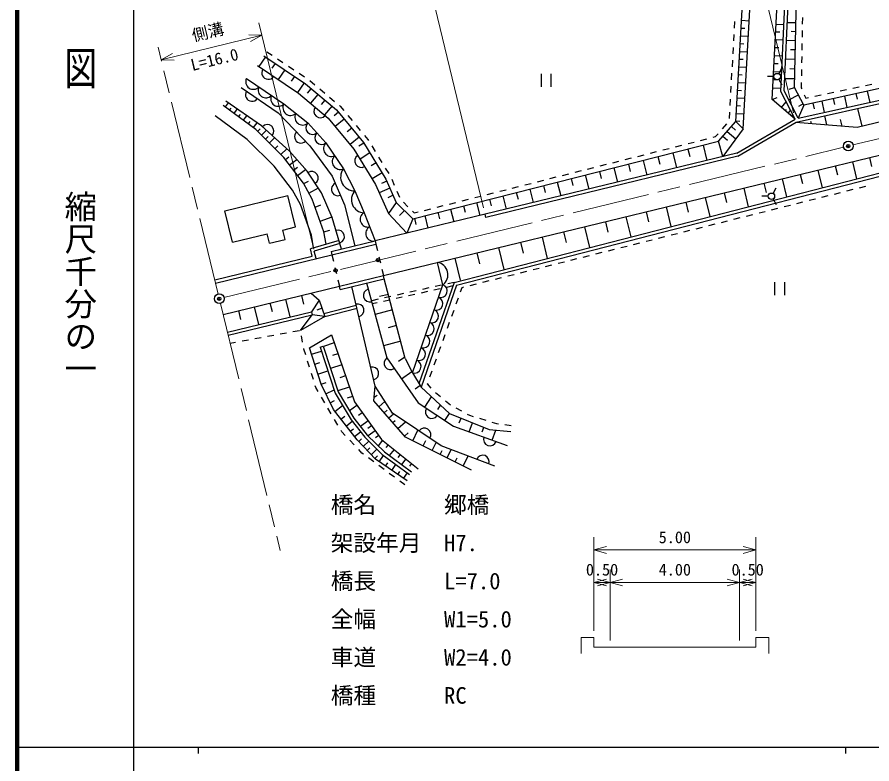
# Model space of a CAD drawing. Units: millimetres, scale not verified, with parts at other scales. Extents: x 40000 to 680000, y 20000 to 380000.
# Drawn here: x 40000 to 172068, y 202409 to 317776 of the extents above; entities that cross this region are included whole.
import ezdxf
from ezdxf.enums import TextEntityAlignment as Align

# ---------------------------------------------------------------- set-up
doc = ezdxf.new("R2010")
doc.units = ezdxf.units.MM
doc.header["$LTSCALE"] = 1000
doc.header["$PDMODE"] = 32
doc.header["$PDSIZE"] = 500
doc.linetypes.add('CHAIN', pattern=[18.5, 12, -1.5, 3.5, -1.5])
for name, color, linetype, lineweight in [('S-BGD', 7, 'Continuous', 25), ('S-BMK', 2, 'CHAIN', 13), ('S-BMK-SRVR', 3, 'Continuous', 25), ('S-STR-HTXT', 7, 'Continuous', 13), ('S-STR-STR1', 1, 'Continuous', 25), ('S-TTL', 2, 'Continuous', 140), ('S-TTL-BAND', 7, 'Continuous', 25)]:
    doc.layers.add(name, color=color, linetype=linetype, lineweight=lineweight)
doc.layers.add('S-OTRS', color=6, linetype='Continuous')
doc.styles.add('@ＭＳ ゴシック', font='')
doc.styles.add('ＭＳ ゴシック', font='')
doc.styles.get('@ＭＳ ゴシック').set_extended_font_data('@MS Gothic')
doc.styles.get('ＭＳ ゴシック').set_extended_font_data('MS Gothic')

msp = doc.modelspace()

# ---------------------------------------------------------------- linework, layer by layer
at = {"layer": 'S-BGD'}
for p, q in [((151039, 301656), (152645, 330502)), ((152176, 300499), (153843, 330435)), ((156675, 305042), (157994, 330075)), ((158012, 306273), (159071, 329933)), ((158518, 306383), (159570, 329911)), ((160096, 306918), (160614, 329939)), ((150841, 316090), (150896, 317089)), ((151909, 317277), (153107, 317211)), ((161334, 317688), (161316, 316688)), ((151842, 316079), (152441, 316046)), ((157290, 316708), (158476, 316645)), ((160320, 316874), (158988, 316904)), ((161299, 315688), (161281, 314689)), ((150730, 314094), (150785, 315092)), ((151775, 314881), (152973, 314814)), ((157227, 315511), (157829, 315480)), ((160289, 315512), (159593, 315528)), ((150619, 312097), (150674, 313095)), ((151708, 313683), (152307, 313650)), ((157099, 313091), (157712, 313058)), ((157163, 314306), (158369, 314242)), ((160258, 314119), (158865, 314150)), ((161263, 313689), (161246, 312689)), ((78144, 311770), (84576, 307454)), ((78590, 312434), (79420, 311877)), ((151642, 312485), (152840, 312418)), ((157035, 311866), (158260, 311801)), ((160226, 312695), (159498, 312711)), ((161228, 311689), (161210, 310689)), ((201619, 312991), (161555, 304187)), ((78371, 311618), (77368, 310123)), ((79865, 310615), (79364, 309868)), ((80251, 311320), (81081, 310763)), ((150507, 310100), (150563, 311098)), ((151575, 311287), (152174, 311253)), ((156970, 310631), (157592, 310598)), ((160193, 311238), (158736, 311271)), ((160381, 301557), (201520, 310687)), ((160701, 302140), (201437, 311181)), ((77141, 310275), (83496, 306012)), ((81360, 309612), (80357, 308117)), ((81911, 310206), (82742, 309649)), ((83572, 309092), (84403, 308534)), ((150396, 308103), (150452, 309101)), ((151508, 310089), (152706, 310022)), ((156904, 309387), (158149, 309321)), ((157672, 309020), (158172, 309886)), ((160160, 309748), (159398, 309765)), ((161193, 309689), (161175, 308690)), ((75436, 308314), (81224, 304377)), ((82855, 308609), (82354, 307862)), ((85220, 307960), (85988, 307319)), ((120949, 308993), (120949, 306993)), ((122449, 308993), (122449, 306993)), ((151442, 308890), (152041, 308857)), ((156922, 308587), (155922, 308587)), ((156838, 308132), (157470, 308099)), ((157672, 308154), (158172, 307288)), ((160125, 308224), (158602, 308258)), ((74641, 306895), (80342, 302989)), ((84350, 307606), (83347, 306112)), ((84576, 307454), (89367, 303458)), ((84865, 306042), (85427, 306717)), ((86755, 306678), (87523, 306038)), ((150285, 306106), (150341, 307104)), ((151308, 306494), (151907, 306461)), ((151375, 307692), (152573, 307626)), ((156771, 306868), (158036, 306801)), ((159307, 306650), (160096, 306918)), ((161555, 304187), (160096, 306918)), ((161158, 307690), (161143, 306874)), ((161143, 306874), (161218, 306706)), ((167152, 306362), (168131, 306568)), ((169109, 306774), (170088, 306981)), ((169768, 300749), (196006, 307116)), ((171066, 307187), (172045, 307393)), ((83496, 306012), (88085, 302183)), ((85361, 304455), (86505, 305827)), ((88291, 305397), (89059, 304756)), ((150174, 304109), (150229, 305107)), ((151241, 305296), (152440, 305229)), ((156675, 305042), (157440, 305342)), ((160196, 302028), (158012, 306273)), ((160701, 302140), (158518, 306383)), ((159228, 305002), (160712, 305765)), ((161623, 305791), (161864, 305247)), ((161864, 305247), (162260, 305330)), ((163238, 305536), (164217, 305743)), ((165195, 305949), (166174, 306155)), ((166072, 305180), (166266, 304297)), ((167834, 305567), (168220, 303809)), ((169592, 305953), (169785, 305074)), ((171346, 306338), (171730, 304588)), ((76873, 300389), (71818, 304141)), ((72602, 304543), (72153, 303892)), ((77755, 300984), (72259, 304780)), ((81224, 304377), (84926, 301416)), ((87011, 304251), (87583, 304937)), ((88661, 304047), (87508, 302665)), ((89827, 304116), (89936, 304024)), ((89936, 304024), (90482, 303363)), ((151175, 304098), (151774, 304064)), ((160196, 302028), (156675, 305042)), ((158108, 303815), (158838, 304668)), ((161555, 304187), (160701, 302140)), ((161464, 304358), (160706, 303953)), ((162931, 304489), (163125, 303607)), ((164307, 304792), (164695, 303026)), ((75565, 298869), (70626, 302535)), ((72835, 303387), (73088, 303727)), ((73516, 302881), (74022, 303562)), ((74222, 302357), (74493, 302722)), ((74952, 301815), (75494, 302545)), ((80342, 302989), (85250, 297870)), ((89672, 303088), (88978, 302515)), ((89367, 303458), (93519, 298424)), ((91118, 302592), (91755, 301820)), ((150063, 302112), (150118, 303111)), ((151108, 302900), (152306, 302833)), ((158713, 303297), (158897, 303512)), ((159143, 302929), (159511, 303359)), ((159449, 302668), (159541, 302776)), ((159665, 302482), (159851, 302699)), ((164735, 302523), (165044, 301135)), ((170559, 300941), (169897, 303669)), ((75709, 301253), (75999, 301645)), ((76491, 300672), (77073, 301455)), ((84926, 301416), (87719, 298354)), ((88085, 302183), (92050, 297376)), ((90552, 302021), (89163, 300876)), ((96604, 277850), (197185, 302257)), ((107520, 276798), (203571, 301484)), ((148359, 298593), (151039, 301656)), ((148976, 300513), (149634, 301266)), ((151039, 301656), (152176, 300499)), ((151043, 301733), (151642, 301699)), ((151186, 296754), (160196, 302028)), ((151375, 296286), (160381, 301557)), ((160319, 301521), (169768, 300749)), ((162603, 301680), (162681, 301328)), ((167176, 301978), (167406, 300942)), ((81221, 296068), (76873, 300389)), ((77146, 300118), (77560, 300535)), ((77752, 299516), (78523, 300291)), ((82083, 297078), (77755, 300984)), ((91697, 300632), (91003, 300060)), ((92391, 301049), (93027, 300277)), ((107904, 276380), (203618, 300980)), ((152176, 300499), (149051, 296237)), ((149699, 300125), (151041, 298950)), ((150369, 300891), (151007, 300332)), ((79715, 294744), (75565, 298869)), ((78358, 298913), (78773, 299330)), ((78964, 298310), (79793, 299144)), ((92843, 299244), (91454, 298098)), ((93663, 299506), (94172, 298890)), ((94172, 298890), (94277, 298718)), ((101121, 286633), (148359, 298593)), ((145596, 298719), (146565, 298965)), ((147535, 299210), (147921, 299308)), ((147921, 299308), (148317, 299761)), ((149051, 296237), (148359, 298593)), ((149029, 299359), (149733, 298743)), ((79841, 297440), (80298, 297900)), ((80761, 296525), (81676, 297445)), ((85250, 297870), (88681, 293225)), ((87719, 298354), (90411, 294349)), ((92050, 297376), (95390, 291918)), ((93583, 298319), (92815, 297850)), ((93519, 298424), (96987, 292756)), ((94799, 297865), (95321, 297012)), ((139780, 297246), (140749, 297492)), ((141718, 297737), (142688, 297983)), ((143630, 297396), (143928, 296218)), ((143657, 298228), (144627, 298474)), ((145985, 297992), (146581, 295637)), ((84251, 292118), (81221, 296068)), ((81459, 295757), (81992, 296167)), ((84828, 293964), (82083, 297078)), ((94522, 296784), (92987, 295845)), ((95843, 296159), (96365, 295306)), ((151186, 296754), (112314, 287322)), ((151375, 296286), (112432, 286836)), ((133963, 295774), (134932, 296019)), ((135902, 296265), (136871, 296510)), ((137841, 296755), (138810, 297001)), ((138989, 296221), (139282, 295067)), ((141298, 296806), (141883, 294497)), ((171683, 296069), (172008, 294717)), ((82567, 291027), (79715, 294744)), ((82088, 294938), (83211, 295799)), ((82717, 294118), (83334, 294591)), ((95462, 295249), (94694, 294779)), ((128147, 294301), (129116, 294546)), ((130085, 294792), (131055, 295037)), ((132024, 295283), (132994, 295528)), ((134441, 295069), (134727, 293938)), ((136704, 295642), (137277, 293379)), ((166416, 294791), (166749, 293408)), ((169070, 295435), (169709, 292781)), ((83346, 293298), (84580, 294245)), ((87045, 290639), (84828, 293964)), ((88681, 293225), (90581, 288791)), ((90411, 294349), (92194, 290950)), ((96401, 293713), (94866, 292774)), ((96887, 294453), (97409, 293600)), ((124269, 293319), (125238, 293565)), ((126208, 293810), (127177, 294055)), ((127785, 293384), (128336, 291210)), ((129982, 293940), (130262, 292831)), ((132200, 294502), (132762, 292284)), ((160982, 293472), (161323, 292057)), ((163721, 294137), (164376, 291411)), ((85594, 289632), (84251, 292118)), ((84286, 292054), (85021, 292451)), ((95390, 291918), (97372, 287438)), ((97122, 292451), (96299, 292087)), ((96987, 292756), (98588, 289137)), ((97878, 292720), (98283, 291805)), ((118453, 291846), (119422, 292092)), ((120391, 292337), (121361, 292583)), ((122330, 292828), (123300, 293074)), ((123458, 292289), (123998, 290157)), ((125611, 292834), (125886, 291746)), ((155379, 292099), (155724, 290664)), ((158205, 292779), (158875, 289997)), ((83764, 288812), (82567, 291027)), ((85081, 290582), (86552, 291377)), ((88681, 286839), (87045, 290639)), ((92194, 290950), (93607, 287552)), ((97611, 291346), (95965, 290618)), ((98687, 290891), (99092, 289976)), ((112636, 290374), (113605, 290619)), ((114575, 290865), (115544, 291110)), ((116514, 291356), (117483, 291601)), ((117127, 290685), (117391, 289641)), ((119216, 291214), (119745, 289125)), ((121326, 291749), (121596, 290683)), ((149263, 290628), (149622, 289148)), ((152263, 291356), (152962, 288477)), ((156793, 290534), (157293, 291400)), ((166272, 290443), (167242, 290686)), ((168212, 290929), (169182, 291172)), ((170152, 291416), (171122, 291659)), ((72111, 287856), (81829, 290214)), ((83008, 285356), (81829, 290214)), ((87413, 284608), (85594, 289632)), ((98100, 290242), (97277, 289878)), ((108758, 289392), (109728, 289637)), ((110697, 289883), (111667, 290128)), ((113010, 289643), (113269, 288619)), ((115058, 290162), (115576, 288113)), ((146303, 289910), (147021, 286950)), ((156043, 290101), (155043, 290101)), ((156793, 289668), (157293, 288802)), ((162392, 289470), (163362, 289713)), ((164332, 289956), (165302, 290199)), ((85470, 284102), (83764, 288812)), ((86027, 288436), (86942, 288768)), ((90581, 288791), (92194, 282440)), ((98588, 289137), (97372, 287438)), ((101121, 286633), (98588, 289137)), ((99677, 289186), (100388, 288483)), ((102942, 287919), (103911, 288165)), ((104881, 288410), (105850, 288656)), ((106820, 288901), (107789, 289146)), ((106986, 288118), (107485, 286150)), ((108974, 288621), (109228, 287617)), ((110982, 289130), (111490, 287122)), ((140261, 288444), (140999, 285402)), ((143302, 289182), (143671, 287661)), ((156573, 288010), (157543, 288253)), ((158513, 288496), (159483, 288740)), ((160452, 288983), (161422, 289226)), ((73290, 282997), (72111, 287856)), ((86824, 286236), (88655, 286899)), ((90141, 281941), (88681, 286839)), ((93607, 287552), (95307, 283195)), ((112314, 287322), (95307, 283195)), ((97372, 287438), (100199, 284382)), ((99855, 287885), (99107, 287128)), ((101121, 286633), (100199, 284382)), ((101099, 287780), (101362, 287519)), ((101362, 287519), (101973, 287674)), ((101385, 286700), (101627, 285743)), ((103520, 285188), (103050, 287121)), ((105018, 287620), (105267, 286636)), ((112432, 286836), (112314, 287322)), ((134052, 286937), (134811, 283812)), ((137178, 287696), (137557, 286133)), ((150753, 286550), (151723, 286793)), ((152693, 287037), (153663, 287280)), ((154633, 287523), (155603, 287767)), ((81064, 284884), (83008, 285356)), ((127673, 285389), (128452, 282178)), ((130884, 286168), (131274, 284563)), ((144933, 285090), (145903, 285334)), ((146873, 285577), (147843, 285820)), ((148813, 286064), (149783, 286307)), ((73290, 282997), (78635, 284294)), ((78988, 282837), (78635, 284294)), ((81418, 283426), (81064, 284884)), ((85795, 282109), (85470, 284102)), ((87413, 284608), (88306, 284850)), ((87728, 282685), (87413, 284608)), ((124417, 284599), (124818, 282949)), ((141053, 284117), (142023, 284361)), ((142993, 284604), (143963, 284847)), ((78988, 282837), (81418, 283426)), ((89741, 283286), (85316, 281966)), ((89883, 282806), (85913, 281622)), ((117772, 282987), (118183, 281291)), ((121117, 283798), (121918, 280498)), ((135234, 282658), (136204, 282901)), ((137174, 283144), (138143, 283387)), ((139113, 283631), (140083, 283874)), ((85589, 280837), (85316, 281966)), ((86193, 280469), (85913, 281622)), ((111035, 281352), (111447, 279656)), ((114381, 282164), (115203, 278773)), ((129414, 281198), (130384, 281441)), ((131354, 281685), (132324, 281928)), ((133294, 282171), (134264, 282414)), ((70527, 277182), (85589, 280837)), ((70644, 276696), (88623, 281058)), ((107644, 280529), (108467, 277138)), ((125534, 280225), (126504, 280468)), ((127474, 280711), (128444, 280955)), ((105802, 276424), (104964, 279879)), ((119714, 278765), (120684, 279008)), ((121654, 279252), (122624, 279495)), ((123594, 279738), (124564, 279982)), ((99973, 265050), (96722, 277364)), ((113895, 277305), (114865, 277549)), ((115834, 277792), (116804, 278035)), ((117774, 278279), (118744, 278522)), ((71824, 271837), (89802, 276199)), ((95318, 260783), (91732, 276153)), ((93981, 276699), (97147, 265129)), ((101069, 262820), (105802, 276424)), ((107520, 276798), (102073, 261143)), ((107904, 276380), (102408, 260583)), ((105568, 276362), (104592, 276144)), ((107327, 276242), (106351, 276025)), ((107520, 276798), (106544, 276580)), ((108769, 276020), (109045, 276089)), ((110015, 276332), (110985, 276576)), ((111955, 276819), (112925, 277062)), ((157042, 276831), (157042, 274831)), ((158542, 276831), (158542, 274831)), ((84301, 273424), (83971, 274785)), ((85418, 275136), (86676, 274047)), ((97360, 274947), (96008, 274590)), ((99712, 275055), (98736, 274838)), ((101471, 274936), (100495, 274718)), ((101664, 275491), (100688, 275273)), ((103423, 275371), (102447, 275153)), ((103616, 275927), (102640, 275709)), ((105375, 275807), (104399, 275589)), ((108526, 275346), (108769, 276020)), ((79442, 272245), (79112, 273605)), ((82202, 271474), (81542, 274195)), ((86676, 274047), (85462, 272265)), ((86676, 274047), (87562, 271529)), ((95808, 274184), (94832, 273966)), ((95615, 273629), (94867, 273462)), ((97567, 274064), (96591, 273847)), ((97760, 274620), (96784, 274402)), ((99519, 274500), (98543, 274282)), ((107847, 273465), (108187, 274406)), ((72484, 269116), (85462, 272265)), ((74583, 271066), (74253, 272426)), ((77343, 270295), (76683, 273016)), ((85462, 272265), (85580, 271779)), ((87119, 272788), (86300, 272499)), ((87396, 272002), (92403, 273274)), ((87562, 271529), (92517, 272787)), ((97998, 272530), (95316, 271822)), ((107168, 271584), (107508, 272525)), ((72602, 268630), (85580, 271779)), ((83762, 269344), (85580, 271779)), ((87562, 271529), (83762, 269344)), ((87562, 271529), (85580, 271779)), ((98636, 270113), (97306, 269761)), ((106490, 269703), (106829, 270643)), ((77703, 268237), (76720, 268057)), ((79671, 268596), (78687, 268417)), ((81638, 268956), (80655, 268776)), ((83606, 269315), (82622, 269136)), ((84116, 267537), (83924, 268518)), ((85195, 266660), (88566, 268708)), ((88566, 268708), (92108, 258339)), ((105811, 267822), (106150, 268762)), ((73769, 267518), (72910, 267361)), ((75736, 267878), (74752, 267698)), ((86827, 266801), (87303, 266955)), ((86827, 266801), (89137, 259679)), ((87303, 266955), (89595, 259888)), ((89001, 267436), (87332, 266866)), ((99274, 267695), (96635, 266999)), ((105132, 265940), (105471, 266881)), ((84323, 266479), (84308, 266555)), ((84594, 265598), (84323, 266479)), ((86987, 261070), (85195, 266660)), ((85509, 265680), (87032, 266169)), ((89571, 265767), (88736, 265482)), ((85182, 263686), (84888, 264642)), ((85998, 264157), (86759, 264402)), ((97147, 265129), (101958, 258164)), ((98942, 264607), (99913, 265278)), ((99973, 265050), (101069, 262820)), ((104453, 264059), (104792, 265000)), ((86487, 262629), (88021, 263121)), ((90150, 264072), (88429, 263484)), ((99372, 261908), (100973, 263014)), ((101069, 262820), (102408, 260583)), ((103774, 262178), (104113, 263118)), ((85770, 261775), (85476, 262730)), ((90738, 262351), (89877, 262057)), ((86141, 260569), (86065, 260819)), ((86514, 259931), (86141, 260569)), ((86979, 261096), (87746, 261342)), ((88865, 257145), (86987, 261070)), ((87694, 259593), (88967, 260202)), ((91325, 260630), (89551, 260024)), ((95109, 258489), (95318, 260783)), ((98011, 256566), (95318, 260783)), ((101516, 260359), (102242, 260860)), ((102408, 260583), (106827, 256540)), ((103395, 261129), (103434, 261237)), ((103963, 260451), (103395, 261129)), ((87524, 258205), (87019, 259068)), ((89137, 259679), (91628, 255554)), ((89595, 259888), (92040, 255838)), ((91822, 259175), (91010, 258898)), ((95616, 259305), (95157, 259011)), ((102971, 257501), (104023, 259106)), ((105419, 259091), (104642, 259721)), ((88361, 258198), (89054, 258529)), ((89104, 256838), (90292, 257766)), ((92507, 257785), (91363, 256960)), ((92108, 258339), (96289, 252536)), ((99985, 252901), (95109, 258489)), ((95892, 257592), (96832, 258412)), ((101958, 258164), (107411, 254590)), ((104982, 257147), (105425, 257823)), ((106973, 257832), (106196, 258462)), ((88534, 256479), (88029, 257342)), ((92534, 252451), (88865, 257145)), ((93332, 256640), (92760, 256228)), ((96712, 256652), (97182, 257062)), ((97409, 255854), (98132, 256485)), ((105532, 251535), (98011, 256566)), ((106109, 255444), (106827, 256540)), ((106827, 256540), (112948, 254042)), ((108726, 256875), (107842, 257343)), ((109923, 256241), (109610, 256407)), ((110540, 256050), (109923, 256241)), ((89544, 254752), (89039, 255615)), ((90033, 255651), (90626, 256115)), ((90849, 254607), (91792, 255344)), ((91628, 255554), (93729, 252869)), ((92040, 255838), (94103, 253202)), ((94224, 255403), (93046, 254553)), ((98040, 255131), (98401, 255446)), ((98841, 254213), (100007, 255230)), ((108324, 255089), (108587, 255822)), ((109848, 253715), (110346, 255104)), ((112450, 255459), (111495, 255755)), ((114141, 254935), (113406, 255163)), ((114369, 254904), (114141, 254935)), ((90168, 253685), (90049, 253889)), ((90697, 253134), (90168, 253685)), ((91480, 253799), (91952, 254168)), ((92112, 252991), (93056, 253729)), ((94771, 254644), (94197, 254230)), ((95317, 253885), (94216, 253091)), ((101116, 252338), (101919, 253952)), ((107411, 254590), (115704, 251612)), ((111870, 253730), (112106, 254386)), ((112948, 254042), (116307, 253755)), ((113411, 252435), (113957, 253956)), ((116351, 254634), (115360, 254769)), ((92082, 251691), (91389, 252413)), ((95393, 249464), (92534, 252451)), ((92775, 252199), (93200, 252606)), ((93483, 251460), (94333, 252273)), ((93729, 252869), (96413, 250223)), ((94103, 253202), (96739, 250605)), ((95864, 253126), (95378, 252776)), ((96458, 252402), (95780, 251550)), ((96289, 252536), (101965, 248013)), ((99859, 253046), (100442, 253555)), ((110231, 247805), (99985, 252901)), ((102730, 251536), (103131, 252343)), ((93286, 250437), (92774, 250970)), ((94075, 250841), (94500, 251248)), ((94716, 250172), (95604, 251022)), ((97310, 251723), (96971, 251297)), ((98251, 250972), (97507, 250039)), ((104135, 250837), (104744, 252062)), ((113815, 248384), (105532, 251535)), ((106426, 249698), (107052, 250956)), ((93495, 250281), (93286, 250437)), ((95099, 249086), (94297, 249683)), ((95259, 249605), (95684, 250012)), ((95951, 249083), (96625, 250068)), ((96413, 250223), (100644, 247108)), ((96739, 250605), (100941, 247510)), ((99185, 250228), (98813, 249762)), ((105360, 250228), (105664, 250840)), ((107685, 249072), (107998, 249701)), ((108944, 248446), (109693, 249952)), ((100258, 246136), (95393, 249464)), ((96703, 247891), (95901, 248489)), ((96936, 248408), (97273, 248901)), ((97887, 247758), (98515, 248676)), ((100083, 249513), (99395, 248649)), ((100947, 248824), (100603, 248392)), ((98307, 246696), (97505, 247294)), ((98805, 247130), (99119, 247589)), ((99723, 246501), (100308, 247356)), ((99910, 245501), (99109, 246099))]:
    msp.add_line(p, q, dxfattribs=at)
for centre in [(157422, 308587), (156543, 290101)]:
    msp.add_circle(centre, 500, dxfattribs=at)
for centre, radius, start, end in [((78802, 309161), 1000, 146.14075, 326.14075), ((76494, 307796), 1178, 153.90571, 317.64467), ((78424, 306483), 1178, 153.90571, 317.64467), ((76291, 305765), 1000, 145.58164, 325.58164), ((80353, 305171), 1178, 153.90571, 317.64467), ((82265, 303781), 1199, 150.21669, 312.4637), ((86834, 303227), 1000, 140.1611, 320.1611), ((84116, 302301), 1199, 150.21669, 312.4637), ((78665, 300163), 1000, 317.93567, 137.93567), ((85651, 300675), 1037, 134.36617, 310.36896), ((83864, 299315), 1000, 133.79395, 313.79395), ((87047, 299143), 1037, 134.36617, 310.36896), ((88563, 297468), 1224, 133.61649, 294.20693), ((89909, 295465), 1224, 133.61649, 294.20693), ((93167, 295551), 1000, 121.46414, 301.46414), ((85518, 292929), 1000, 303.69007, 123.69007), ((92116, 293077), 2128, 143.2794, 272.09731), ((89557, 291182), 1000, 113.19859, 293.19859), ((93677, 289574), 2023, 137.12334, 268.0358), ((94190, 286524), 1181, 119.54801, 283.08324), ((95040, 284346), 1181, 119.54801, 283.08324), ((89570, 283858), 1000, 286.60874, 106.60874), ((104628, 277968), 1940, 307.26219, 80.01731), ((105437, 275462), 1029, 252.42301, 69.20885), ((94509, 274770), 1000, 105.30329, 285.30329), ((92591, 272469), 1000, 283.13287, 103.13287), ((104761, 273519), 1029, 252.42301, 69.20885), ((104084, 271575), 1029, 252.42301, 69.20885), ((103408, 269632), 1029, 252.42301, 69.20885), ((102732, 267688), 1029, 252.42301, 69.20885), ((102056, 265745), 1029, 252.42301, 69.20885), ((97715, 264306), 1000, 124.63631, 304.63631), ((101380, 263801), 1029, 252.42301, 69.20885), ((94863, 262731), 1000, 283.13287, 103.13287), ((104078, 256775), 1000, 146.75667, 326.75667), ((102923, 253279), 1000, 326.22069, 146.22069), ((113072, 252557), 1000, 160.24597, 340.24597), ((111945, 249095), 1000, 339.17478, 159.17478)]:
    msp.add_arc(centre, radius, start, end, dxfattribs=at)
for p in [(95748, 280231), (89210, 278640)]:
    msp.add_point(p, dxfattribs=at)
at = {"layer": 'S-BMK'}
for p, q in [((71057, 274995), (61801, 313138)), ((169143, 298025), (196596, 304687)), ((71963, 274443), (167685, 297671)), ((71411, 273537), (80667, 235394))]:
    msp.add_line(p, q, dxfattribs=at)
at = {"layer": 'S-BMK-SRVR'}
for centre in [(168414, 297848), (71234, 274266)]:
    msp.add_circle(centre, 750, dxfattribs=at)
for p in [(168414, 297848), (71234, 274266), (71234, 274266)]:
    msp.add_point(p, dxfattribs=at)
at = {"layer": 'S-OTRS'}
msp.add_point((71234, 274266), dxfattribs=at)
at = {"layer": 'S-STR-HTXT'}
for p, q in [((159960, 303000), (151471, 337985)), ((112078, 288294), (102881, 326194)), ((85839, 281927), (77350, 316911)), ((77822, 314968), (62273, 311195)), ((77822, 314968), (75822, 315015)), ((76066, 314009), (77822, 314968)), ((64028, 312153), (62273, 311195)), ((62273, 311195), (64272, 311147)), ((129124, 222954), (129124, 237454)), ((154124, 222954), (154124, 237454)), ((131055, 235971), (129124, 235454)), ((129124, 235454), (154124, 235454)), ((129124, 235454), (131055, 234936)), ((154124, 235454), (152192, 235971)), ((152192, 234936), (154124, 235454)), ((131624, 221454), (131624, 232454)), ((151624, 221454), (151624, 232454)), ((131055, 230971), (129124, 230454)), ((129124, 230454), (131624, 230454)), ((129124, 230454), (131055, 229936)), ((131624, 230454), (129692, 230971)), ((129692, 229936), (131624, 230454)), ((133555, 230971), (131624, 230454)), ((131624, 230454), (151624, 230454)), ((131624, 230454), (133555, 229936)), ((151624, 230454), (149692, 230971)), ((149692, 229936), (151624, 230454)), ((153555, 230971), (151624, 230454)), ((151624, 230454), (154124, 230454)), ((151624, 230454), (153555, 229936)), ((154124, 230454), (152192, 230971)), ((152192, 229936), (154124, 230454)), ((127124, 221954), (129124, 221954)), ((127124, 219454), (127124, 221954)), ((129124, 220454), (129124, 221954)), ((154124, 220454), (154124, 221954)), ((154124, 221954), (156124, 221954)), ((156124, 221954), (156124, 219454)), ((129124, 220454), (131624, 220454)), ((131624, 220454), (151624, 220454)), ((151624, 220454), (154124, 220454))]:
    msp.add_line(p, q, dxfattribs=at)
at = {"layer": 'S-STR-STR1'}
for p, q in [((88505, 281544), (95307, 283195)), ((88623, 281058), (95425, 282709)), ((95307, 283195), (95425, 282709)), ((95425, 282709), (95661, 281737)), ((88505, 281544), (88623, 281058)), ((88623, 281058), (88859, 280087)), ((95897, 280766), (96133, 279794)), ((89094, 279115), (89330, 278143)), ((96369, 278822), (96604, 277850)), ((89802, 276199), (96604, 277850)), ((89920, 275714), (96722, 277364)), ((96722, 277364), (96604, 277850)), ((89566, 277171), (89802, 276199)), ((89920, 275714), (89802, 276199))]:
    msp.add_line(p, q, dxfattribs=at)
at = {"layer": 'S-TTL'}
msp.add_line((40000, 380000), (40000, 20000), dxfattribs=at)
at = {"layer": 'S-TTL-BAND'}
for p, q in [((58000, 370000), (58000, 20000)), ((40000, 205000), (579000, 205000)), ((68000, 205000), (68000, 204000)), ((168000, 205000), (168000, 204000))]:
    msp.add_line(p, q, dxfattribs=at)

# ---------------------------------------------------------------- texts
at = {"layer": 'S-STR-HTXT', "style": 'ＭＳ ゴシック'}
msp.add_text('側溝', height=1833, rotation=13.64, dxfattribs=at).set_placement((69812, 314053), align=Align.BOTTOM_CENTER)
at = {"layer": 'S-STR-HTXT', "style": '@ＭＳ ゴシック'}
msp.add_text('L=16.0', height=1833, rotation=13.64, dxfattribs=at).set_placement((70283, 312109), align=Align.TOP_CENTER)
at = {"layer": 'S-STR-HTXT', "style": 'ＭＳ ゴシック'}
for s, p in [('橋名\u3000\u3000\u3000郷橋', (88462, 240391)), ('架設年月\u3000H7.', (88462, 234500)), ('橋長\u3000\u3000\u3000L=7.0', (88462, 228609)), ('全幅\u3000\u3000\u3000W1=5.0', (88462, 222718)), ('車道\u3000\u3000\u3000W2=4.0', (88462, 216827)), ('橋種\u3000\u3000\u3000RC', (88462, 210936))]:
    msp.add_text(s, height=2566, dxfattribs=at).set_placement(p, align=Align.BOTTOM_LEFT)
for s, p in [('5.00', (141624, 235954)), ('0.50', (130374, 230954)), ('4.00', (141624, 230954)), ('0.50', (152874, 230954))]:
    msp.add_text(s, height=1833, dxfattribs=at).set_placement(p, align=Align.BOTTOM_CENTER)
at = {"layer": 'S-TTL-BAND', "style": '@ＭＳ ゴシック', "width": 1.4}
msp.add_text('平  面  図', height=3666, rotation=270, dxfattribs=at).set_placement((49777, 306475), align=Align.MIDDLE_RIGHT)
at = {"layer": 'S-TTL-BAND', "style": '@ＭＳ ゴシック'}
msp.add_text('縮尺千分の一', height=3666, rotation=270, dxfattribs=at).set_placement((49777, 261030), align=Align.MIDDLE_RIGHT)

doc.saveas('drawing.dxf')
